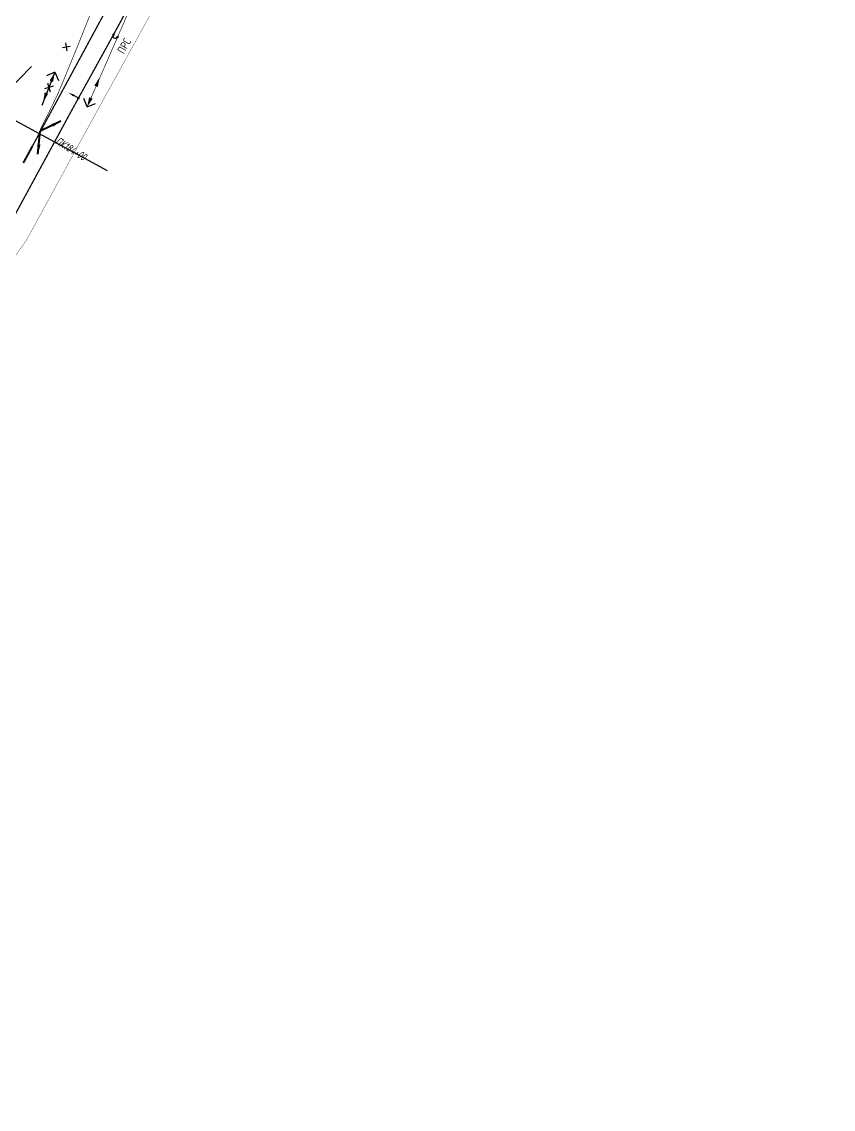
# Model space of a CAD drawing. Header units: metres. Extents: x 7125 to 11673, y -5803 to -4152.
# Drawn here: x 10951.7 to 11205.2, y -5554.1 to -5214.4 of the extents above; entities that cross this region are included whole.
import ezdxf
from ezdxf.enums import TextEntityAlignment as Align

# ---------------------------------------------------------------- set-up
doc = ezdxf.new("R2010")
doc.units = ezdxf.units.M
doc.linetypes.add('HIDDEN', pattern=[0.375, 0.25, -0.125])
doc.layers.get('Defpoints').update_dxf_attribs({"color": 4})
doc.layers.add('N_p_podves_2КП', color=1, linetype='Continuous', lineweight=40)
doc.layers.add('МГТ_СТ_УКЛОН', color=10, linetype='Continuous', lineweight=18)
for name, color, linetype in [('P_piket (новые)', 7, 'Continuous'), ('P_ps_psi_prs_2 ЭТАП', 1, 'Continuous'), ('S_zig', 7, 'Continuous'), ('Демонтаж пути', 1, 'Continuous')]:
    doc.layers.add(name, color=color, linetype=linetype)
doc.styles.add('00 ТЭЛП  25', font='gost.shx', dxfattribs={"height": 2.5})
doc.styles.add('GostB_TTF', font='')
doc.styles.get("Standard").update_dxf_attribs({"font": 'arial.ttf'})
doc.styles.add('Уклоноуказатели', font='SPDS.shx', dxfattribs={"oblique": 15, "height": 2})
doc.styles.add('Шаблон 1.5', font='simplex.shx', dxfattribs={"height": 1.5})
doc.styles.get('GostB_TTF').set_extended_font_data('GOST type B')
doc.linetypes.add('ВЛ2', pattern='A,15.3,-2.35,["WL",GostB_TTF,S=1.5,R=0,X=-1.2,Y=-0.75],-2.35', length=20)
doc.linetypes.add('Волновод', pattern='A,100.7,-7.2,["~",Standard,S=2.5,R=0,X=-2.54,Y=-1.4],-4.35', length=112.25)

# ---------------------------------------------------------------- blocks, each defined once
blk = doc.blocks.new('*U553')
at = {"lineweight": -3}
for q in [(-2.4, 1.5), (-1.5, -2.4)]:
    blk.add_line((0, 0), q, dxfattribs=at)
at = {"lineweight": -3, "extrusion": (1.25499e-17, -9.92094e-17, -1)}
blk.add_solid([(2.81, -1.25), (3.07, -0.1), (0, 0)], dxfattribs=at)
at = {"lineweight": -3}
blk.add_solid([(-7.01, -0.93), (-6.72, -2.07), (-9.78, -2.24)], dxfattribs=at)
blk = doc.blocks.new('*U362')
at = {"ltscale": 0.8}
h = blk.add_hatch(color=256, dxfattribs=at)
edge = h.paths.add_edge_path()
edge.add_arc((0, 0), 0.411, 0, 360, ccw=False)
blk.add_line((0, 0), (0, 1.6), dxfattribs=at)
blk.add_solid([(-0.33, 1.6), (0.33, 1.6), (0, 3.6)], dxfattribs=at)
at = {"ltscale": 0.8, "style": 'Шаблон 1.5', "flags": 4}
blk.add_attdef('N_ZIG_ZNACHENIE', text='', height=1.5, dxfattribs=at).set_placement((0, 0.9), align=Align.CENTER)
blk = doc.blocks.new('*U559')
for p, q in [((4.68, 16.35), (-4.68, 16.35)), ((0, 16.35), (0, -28.55))]:
    blk.add_line(p, q)
blk = doc.blocks.new('*U383')
at = {"ltscale": 0.8}
for p in [(-6.35, -3.43), (6.26, -3.6)]:
    blk.add_line(p, (0, 0), dxfattribs=at)
for points in [[(-3.94, -1.59), (-3.47, -2.45), (-6.35, -3.43)], [(3.89, -1.69), (3.41, -2.54), (6.26, -3.6)]]:
    blk.add_solid(points, dxfattribs=at)
blk = doc.blocks.new('Z_DEMONT')
at = {"color": 1, "lineweight": -3, "ltscale": 0.8}
for p, q in [((-1.02, 1.01), (0.98, -0.99)), ((-1.02, -0.99), (0.98, 1.01))]:
    blk.add_line(p, q, dxfattribs=at)
blk = doc.blocks.new('D_A_PKOMP')
at = {"lineweight": -3}
for q in [(1.79, 2.19), (11.1, 1.1), (2.19, -1.79)]:
    blk.add_line((0, 0), q, dxfattribs=at)
at = {"lineweight": -3, "extrusion": (0, 1e-16, -1)}
blk.add_solid([(-2.94, 0.88), (-3.06, -0.29), (0, 0)], dxfattribs=at)
at = {"lineweight": -3}
blk.add_solid([(7.07, 0.04), (6.92, 1.21), (9.99, 1)], dxfattribs=at)
at = {"linetype": 'Волновод'}
blk.add_blockref('Z_DEMONT', (5.1, 0.5), dxfattribs=at)
blk = doc.blocks.new('*U724')
at = {"color": 0, "rotation": 193.4100597227774}
blk.add_blockref('D_A_PKOMP', (0, 0), dxfattribs=at)
blk = doc.blocks.new('*U955')
at = {"ltscale": 0.8}
h = blk.add_hatch(color=0, dxfattribs=at)
edge = h.paths.add_edge_path()
edge.add_arc((0.05, 0), 0.411, 0, 360)
h = blk.add_hatch(color=0, dxfattribs=at)
edge = h.paths.add_edge_path()
edge.add_arc((0.05, -1.43), 0.411, 0, 360)
at = {"color": 0, "ltscale": 0.8}
blk.add_arc((0.16, -0.72), 0.726, 261.2746, 98.7254, dxfattribs=at)
at = {"color": 0, "ltscale": 0.8, "style": 'Шаблон 1.5', "flags": 4}
blk.add_attdef('N_PRS', text='', height=1.5, dxfattribs=at).set_placement((0.24, 0.71), align=Align.CENTER)

msp = doc.modelspace()

# ---------------------------------------------------------------- linework, layer by layer
at = {"color": 1, "lineweight": -2}
msp.add_line((10946.974, -5236.28), (10954.673, -5228.371), dxfattribs=at)
at = {"linetype": 'ВЛ2'}
msp.add_lwpolyline([(10760.413, -5554.002, 0.1, 0.1, 0), (10795.061, -5521.703, 0.1, 0.1, 0), (10821.654, -5493.642, 0.1, 0.1, 0), (10847.794, -5462.471, 0.1, 0.1, 0), (10872.991, -5430.912, 0.1, 0.1, 0), (10894.212, -5397.818, 0.1, 0.1, 0), (10900.012, -5365.634, 0.1, 0.1, 0), (10925.913, -5320.509, 0.1, 0.1, 0), (10953.015, -5282.834, 0.1, 0.1, 0), (10974.527, -5243.507, 0.1, 0.1, 0), (10995.865, -5204.9, 0.1, 0.1, 0), (11020.174, -5160.647, 0.1, 0.1, 0), (11046.285, -5112.043, 0.1, 0.1, 0), (11073.3, -5063.877, 0.1, 0.1, 0), (11099.349, -5016.017, 0.1, 0.1, 0), (11112.875, -4986.094, 0, 0, 0)], format="xyseb", dxfattribs=at)
at = {"linetype": 'HIDDEN', "ltscale": 10, "const_width": 0.2}
msp.add_lwpolyline([(10957.394, -5248.183), (10960.289, -5242.441), (10963.159, -5236.457), (10965.69, -5230.327), (10969.263, -5221.646), (10974.085, -5209.526)], dxfattribs=at)
at = {"layer": 'Defpoints'}
msp.add_line((10959.336, -5256.746), (10959.555, -5256.345), dxfattribs=at)
at = {"layer": 'N_p_podves_2КП'}
for points in [[(10972.095, -5240.989, 0.2, 0.2, 0), (10988.577, -5203.179, 0.4, 0.4, 0), (11047.929, -5094.65, 0.4, 0.4, 0), (11083.442, -5029.835, 0.4, 0.4, 0), (11120.07, -4964.885, 0.4, 0.4, 0), (11151.236, -4913.062, 0.4, 0.4, 0), (11181.312, -4866.149, 0.4, 0.4, 0), (11198.963, -4839.257, 0.4, 0.4, 0), (11207.134, -4827.333, 0.4, 0.4, 0), (11240.35, -4779.331, 0.4, 0.4, 0), (11271.036, -4735.814, 0.4, 0.4, 0), (11282.911, -4718.611, 0.4, 0.4, 0), (11299.012, -4695.567, 0.4, 0.4, 0), (11322.944, -4661.249, 0.4, 0.4, 0), (11351.542, -4620.051, 0.4, 0.4, 0), (11368.304, -4595.937, 0.4, 0.4, 0), (11382.517, -4575.373, 0.4, 0.4, 0), (11414.116, -4529.83, 0.4, 0.4, 0), (11458.759, -4465.502, 0.4, 0.4, 0), (11549.389, -4335.113, 0.2, 0.2, 0), (11554.912, -4327.161, 0.2, 0.2, 0), (11583.173, -4297.182, 0, 0, 0)], [(10953.583, -5255.868, 0.4, 0.4, 0), (10966.943, -5231.204, 0.4, 0.4, 0), (10991.626, -5185.616, 0.4, 0.4, 0), (11016.439, -5139.788, 0.4, 0.4, 0), (11041.234, -5093.993, 0.4, 0.4, 0), (11066.029, -5048.198, 0.4, 0.4, 0), (11091.477, -5001.345, 0.4, 0.4, 0), (11114.382, -4958.705, 0.4, 0.4, 0), (11143.956, -4907.421, 0.4, 0.4, 0), (11146.749, -4902.516, 0.4, 0.4, 0), (11146.532, -4900.302, 0.2, 0.2, 0), (11173.757, -4863.771, 0.2, 0.2, 0), (11205.436, -4829.811, 0.2, 0.2, 0), (11248.158, -4782.276, 0.2, 0.2, 0)]]:
    msp.add_lwpolyline(points, format="xyseb", dxfattribs=at)
at = {"layer": 'N_p_podves_2КП', "color": 6}
msp.add_lwpolyline([(10946.598, -5280.114, 0.4, 0.4, 0), (10968.044, -5240.663, 0.4, 0.4, 0), (10979.393, -5220.149, 0.4, 0.4, 0), (11014.488, -5155.816, 0.2, 0.2, 0)], format="xyseb", dxfattribs=at)
at = {"layer": 'N_p_podves_2КП', "const_width": 0.6}
msp.add_lwpolyline([(10952.144, -5258.515), (10955.022, -5253.222)], dxfattribs=at)
at = {"layer": 'Демонтаж пути', "color": 1, "lineweight": 30, "ltscale": 2}
for p, q in [((10964.398, -5222.455), (10966.811, -5222.027)), ((10965.819, -5223.447), (10965.39, -5221.035))]:
    msp.add_line(p, q, dxfattribs=at)

# ---------------------------------------------------------------- block references
at = {"rotation": 49.43695542061743}
msp.add_blockref('*U724', (10962.007, -5230.194), dxfattribs=at)
at = {"layer": 'N_p_podves_2КП'}
for name, p, rotation in [('*U553', (10972.095, -5240.989), 234.1719511530772), ('*U383', (10957.432, -5248.593), 56.02321401262945)]:
    msp.add_blockref(name, p, dxfattribs=dict(at, rotation=rotation))
at = {"layer": 'P_piket (новые)', "rotation": 61.38498525302752}
msp.add_blockref('*U559', (10953.267, -5247.223), dxfattribs=at)
at = {"layer": 'P_ps_psi_prs_2 ЭТАП', "color": 1}
ref = msp.add_blockref('*U955', (10980.387, -5218.39), dxfattribs=dict(at, xscale=-1, rotation=60.25436666012779))
ref.add_attrib('N_PRS', 'ПРС', dxfattribs={"layer": '0', "color": 0, "ltscale": 0.8, "height": 2.5, "rotation": 60.25437, "style": '00 ТЭЛП  25'}).set_placement((10985.409, -5222.95), align=Align.BOTTOM_CENTER)
at = {"layer": 'S_zig', "rotation": 61.22214709900094}
msp.add_blockref('*U362', (10969.345, -5238.248), dxfattribs=at)

# ---------------------------------------------------------------- texts
at = {"layer": 'МГТ_СТ_УКЛОН', "style": 'Уклоноуказатели', "oblique": 15, "width": 0.8}
msp.add_text('ПК184+00', height=2.5, rotation=328.23034, dxfattribs=at).set_placement((10962.462, -5251.276), align=Align.MIDDLE_LEFT)

doc.saveas('drawing.dxf')
